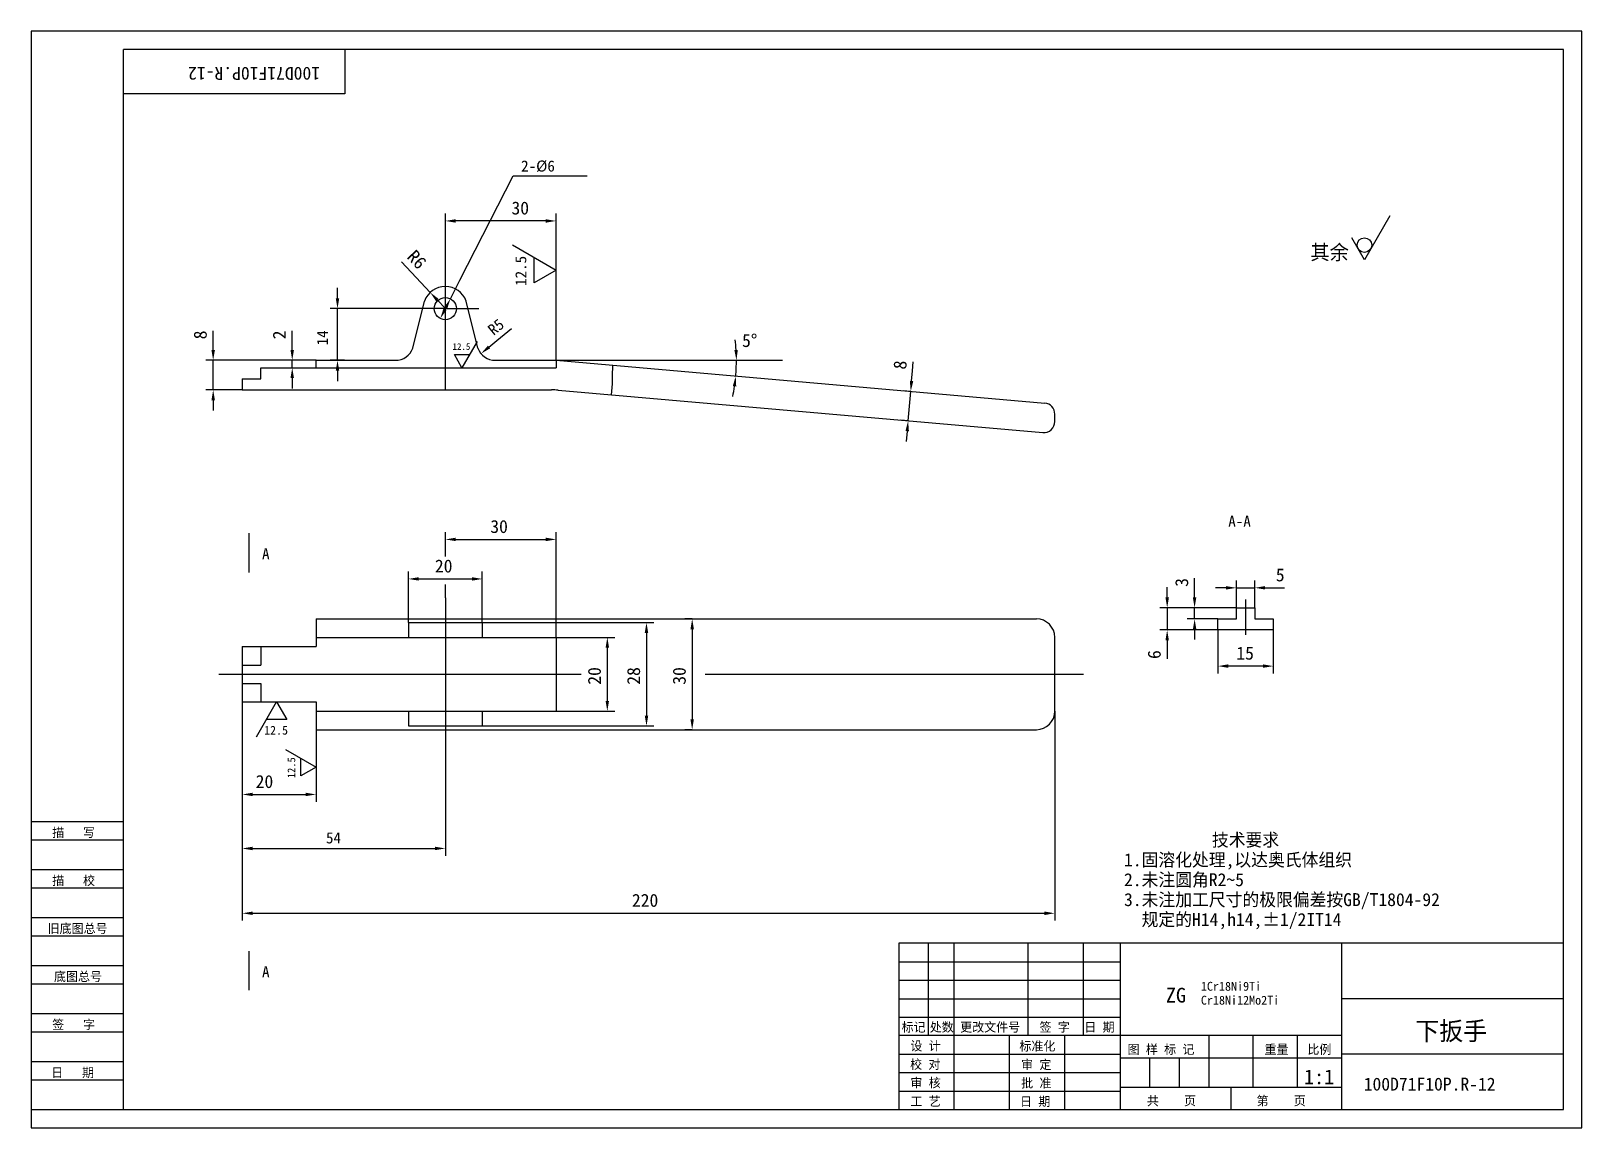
# Model space of a CAD drawing. Header units: metres. Extents: x 0 to 420, y 0 to 297.
import ezdxf

# ---------------------------------------------------------------- set-up
doc = ezdxf.new("R2010")
doc.units = ezdxf.units.M
for name, color, linetype in [('C', 6, 'Continuous'), ('D', 1, 'Continuous'), ('FL', 5, 'Continuous'), ('T', 7, 'Continuous'), ('TL', 4, 'Continuous')]:
    doc.layers.add(name, color=color, linetype=linetype)

# ---------------------------------------------------------------- blocks, each defined once
blk = doc.blocks.new('TUKUN3')
at = {"layer": 'FL'}
for p, q in [((0, 297), (0, 0)), ((420, 297), (0, 297)), ((420, 0), (420, 297)), ((0, 78), (25, 78)), ((0, 70), (25, 70)), ((0, 65), (25, 65)), ((0, 57), (25, 57)), ((0, 52), (25, 52)), ((243, 25), (243, 50)), ((250, 5), (250, 50)), ((270, 25), (270, 50)), ((285, 25), (285, 50)), ((0, 44), (25, 44)), ((235, 45), (295, 45)), ((0, 39), (25, 39)), ((235, 40), (295, 40)), ((235, 35), (295, 35)), ((0, 31), (25, 31)), ((235, 30), (295, 30)), ((0, 26), (25, 26)), ((280, 5), (280, 25)), ((0, 18), (25, 18)), ((235, 20), (295, 20)), ((0, 13), (25, 13)), ((235, 15), (295, 15)), ((235, 10), (295, 10)), ((0, 0), (420, 0))]:
    blk.add_line(p, q, dxfattribs=at)
at = {"layer": 'TL'}
for p, q in [((25, 5), (25, 292)), ((415, 292), (25, 292)), ((85, 292), (85, 280)), ((415, 5), (415, 292)), ((85, 280), (25, 280)), ((0, 83), (25, 83)), ((235, 50), (235, 5)), ((415, 50), (235, 50)), ((295, 5), (295, 50)), ((355, 5), (355, 50)), ((415, 35), (355, 35)), ((355, 25), (235, 25)), ((265, 5), (265, 25)), ((319, 11), (319, 25)), ((331, 11), (331, 25)), ((343, 11), (343, 25)), ((295, 19), (355, 19)), ((303, 11), (303, 19)), ((311, 11), (311, 19)), ((415, 20), (355, 20)), ((355, 11), (295, 11)), ((325, 5), (325, 11)), ((0, 5), (415, 5))]:
    blk.add_line(p, q, dxfattribs=at)
at = {"layer": 'T'}
for s, p in [('描   写', (5.74, 78.76)), ('描   校', (5.74, 65.76)), ('旧底图总号', (4.49, 52.76)), ('底图总号', (6.22, 39.76)), ('签   字', (5.74, 26.76)), ('标记', (235.75, 26.07)), ('处数', (243.38, 26.07)), ('更改文件号', (251.61, 26.07)), ('签 字', (273.1, 26.07)), ('日 期', (285.23, 26.07)), ('设 计', (238.14, 20.99)), ('标准化', (267.65, 20.93)), ('图 样 标 记', (296.95, 20.04)), ('重量', (334.03, 20.04)), ('比例', (345.64, 20.04)), ('校 对', (238.05, 15.99)), ('审 定', (268.13, 15.93)), ('日   期', (5.45, 13.76)), ('审 核', (238.14, 10.99)), ('批 准', (268.13, 10.93)), ('工 艺', (238.14, 5.99)), ('日 期', (267.84, 5.93)), ('共    页', (302.18, 6.13)), ('第    页', (331.9, 6.13))]:
    blk.add_text(s, height=2.5, dxfattribs=at).set_placement(p)

msp = doc.modelspace()

# ---------------------------------------------------------------- linework, layer by layer
at = {"layer": 'C'}
for p, q in [((112.2, 199.84), (112.2, 231.7)), ((112.2, 221.84), (92.45, 221.84)), ((112.2, 221.84), (121.24, 221.84)), ((112.2, 143.52), (112.2, 102.16)), ((328.9, 143.07), (328.9, 133.53)), ((50.85, 122.84), (148.99, 122.84)), ((182.58, 122.84), (285, 122.84))]:
    msp.add_line(p, q, dxfattribs=at)
at = {"layer": 'D'}
for p, q in [((116.12, 229.5), (130.58, 257.77)), ((130.58, 257.77), (150.58, 257.77)), ((112.2, 231.7), (112.2, 247.58)), ((139.4, 245.58), (115, 245.58)), ((142.2, 207.84), (142.2, 247.58)), ((367.93, 246.92), (361.1, 235.09)), ((361.1, 235.09), (357.68, 241)), ((130.37, 239.09), (142.2, 232.26)), ((136.28, 228.84), (136.28, 235.67)), ((104.26, 230.3), (100.31, 234.49)), ((142.2, 232.26), (136.28, 228.84)), ((82.99, 224.64), (82.99, 227.44)), ((108.09, 226.22), (104.26, 230.3)), ((113.57, 224.51), (116.12, 229.5)), ((110.01, 224.18), (112.2, 221.84)), ((92.45, 221.84), (80.99, 221.84)), ((82.99, 207.84), (82.99, 221.84)), ((112.29, 222.02), (112.11, 221.67)), ((49.33, 213.44), (49.33, 215.87)), ((70.74, 213.44), (70.74, 215.87)), ((126.17, 213.23), (130.08, 216.48)), ((49.33, 210.64), (49.33, 213.44)), ((70.74, 210.64), (70.74, 213.44)), ((120.78, 212.94), (116.69, 205.84)), ((124.01, 211.44), (126.17, 213.23)), ((68.74, 207.84), (47.33, 207.84)), ((49.33, 199.84), (49.33, 207.84)), ((77.2, 207.84), (68.74, 207.84)), ((70.74, 205.84), (70.74, 207.84)), ((84.91, 207.84), (80.99, 207.84)), ((116.69, 205.84), (114.64, 209.39)), ((114.64, 209.39), (118.73, 209.39)), ((142.2, 207.84), (203.48, 207.84)), ((238.7, 205.02), (238.91, 207.44)), ((70.74, 203.04), (70.74, 200.24)), ((82.99, 205.04), (82.99, 202.24)), ((238.46, 202.23), (238.7, 205.02)), ((57.2, 199.84), (47.33, 199.84)), ((238.22, 199.44), (236.22, 199.62)), ((237.52, 191.47), (238.22, 199.44)), ((49.33, 197.04), (49.33, 194.24)), ((237.52, 191.47), (235.53, 191.65)), ((237.27, 188.68), (237.03, 185.9)), ((59.02, 161.05), (59.02, 150.44)), ((112.2, 154.77), (112.2, 161.35)), ((142.2, 132.84), (142.2, 161.35)), ((115, 159.35), (139.4, 159.35)), ((102.2, 136.84), (102.2, 150.65)), ((105, 148.65), (119.4, 148.65)), ((112.2, 143.52), (112.2, 147.13)), ((122.2, 136.84), (122.2, 150.65)), ((315.1, 146.43), (315.1, 148.86)), ((326.4, 140.83), (326.4, 148.25)), ((331.4, 140.83), (331.4, 148.25)), ((307.67, 143.63), (307.67, 146.43)), ((315.1, 143.63), (315.1, 146.43)), ((323.6, 146.25), (320.8, 146.25)), ((326.4, 146.25), (331.4, 146.25)), ((334.2, 146.25), (337, 146.25)), ((337, 146.25), (339.43, 146.25)), ((313.1, 140.83), (305.67, 140.83)), ((307.67, 140.83), (307.67, 134.83)), ((326.4, 140.83), (313.1, 140.83)), ((315.1, 137.83), (315.1, 140.83)), ((122.2, 136.84), (168.67, 136.84)), ((179.04, 137.84), (177.04, 137.84)), ((179.04, 135.04), (179.04, 110.64)), ((321.4, 134.83), (305.67, 134.83)), ((321.4, 137.83), (313.1, 137.83)), ((315.1, 135.03), (315.1, 132.23)), ((321.4, 134.83), (321.4, 123.05)), ((336.4, 134.83), (336.4, 123.05)), ((142.2, 132.84), (158.06, 132.84)), ((166.67, 134.04), (166.67, 111.64)), ((307.67, 132.03), (307.67, 129.23)), ((156.06, 130.04), (156.06, 115.64)), ((307.67, 129.23), (307.67, 126.98)), ((333.6, 125.05), (324.2, 125.05)), ((57.2, 115.34), (57.2, 88.3)), ((61.06, 105.87), (66.52, 115.34)), ((66.52, 115.34), (69.26, 110.61)), ((69.26, 110.61), (63.79, 110.61)), ((142.2, 112.84), (158.06, 112.84)), ((277.24, 112.84), (277.24, 56.13)), ((77.2, 107.84), (77.2, 88.3)), ((122.2, 108.84), (168.67, 108.84)), ((179.04, 107.84), (177.04, 107.84)), ((68.92, 102.47), (77.2, 97.69)), ((112.2, 102.16), (112.2, 73.68)), ((73.06, 95.3), (73.06, 100.08)), ((77.2, 97.69), (73.06, 95.3)), ((57.2, 90.3), (57.2, 73.68)), ((60, 90.3), (74.4, 90.3)), ((60, 75.68), (109.4, 75.68)), ((57.2, 73.68), (57.2, 56.13)), ((60, 58.13), (274.44, 58.13)), ((59.02, 47.88), (59.02, 37.27))]:
    msp.add_line(p, q, dxfattribs=at)
msp.add_circle((361.1, 239.03), 1.97, dxfattribs=at)
for start, end in [(3.29, 6.57), (355, 0), (348.43, 351.71)]:
    msp.add_arc((142.2, 207.84), 48.82, start, end, dxfattribs=at)
for points in [[(115, 246.04), (115, 245.11), (112.2, 245.58)], [(139.4, 246.04), (139.4, 245.11), (142.2, 245.58)], [(82.53, 224.64), (83.46, 224.64), (82.99, 221.84)], [(109.67, 223.86), (110.35, 224.5), (108.09, 226.22)], [(112.71, 221.81), (111.87, 222.23), (113.57, 224.51)], [(112.52, 221.45), (111.69, 221.88), (110.83, 219.17)], [(48.86, 210.64), (49.8, 210.64), (49.33, 207.84)], [(70.27, 210.64), (71.2, 210.64), (70.74, 207.84)], [(124.31, 211.08), (123.72, 211.8), (121.86, 209.65)], [(191.4, 210.66), (190.47, 210.63), (191.02, 207.84)], [(70.27, 203.04), (71.2, 203.04), (70.74, 205.84)], [(82.53, 205.04), (83.46, 205.04), (82.99, 207.84)], [(190.04, 200.86), (190.97, 200.75), (190.83, 203.59)], [(237.99, 202.27), (238.92, 202.19), (238.22, 199.44)], [(48.86, 197.04), (49.8, 197.04), (49.33, 199.84)], [(236.81, 188.73), (237.74, 188.64), (237.52, 191.47)], [(115, 159.82), (115, 158.89), (112.2, 159.35)], [(139.4, 159.82), (139.4, 158.89), (142.2, 159.35)], [(105, 149.12), (105, 148.19), (102.2, 148.65)], [(119.4, 149.12), (119.4, 148.19), (122.2, 148.65)], [(307.21, 143.63), (308.14, 143.63), (307.67, 140.83)], [(314.63, 143.63), (315.56, 143.63), (315.1, 140.83)], [(323.6, 146.71), (323.6, 145.78), (326.4, 146.25)], [(334.2, 146.71), (334.2, 145.78), (331.4, 146.25)], [(166.2, 134.04), (167.14, 134.04), (166.67, 136.84)], [(178.57, 135.04), (179.51, 135.04), (179.04, 137.84)], [(307.21, 132.03), (308.14, 132.03), (307.67, 134.83)], [(314.63, 135.03), (315.56, 135.03), (315.1, 137.83)], [(155.6, 130.04), (156.53, 130.04), (156.06, 132.84)], [(324.2, 125.52), (324.2, 124.59), (321.4, 125.05)], [(333.6, 125.52), (333.6, 124.59), (336.4, 125.05)], [(155.6, 115.64), (156.53, 115.64), (156.06, 112.84)], [(166.2, 111.64), (167.14, 111.64), (166.67, 108.84)], [(178.57, 110.64), (179.51, 110.64), (179.04, 107.84)], [(60, 90.77), (60, 89.84), (57.2, 90.3)], [(74.4, 90.77), (74.4, 89.84), (77.2, 90.3)], [(60, 76.15), (60, 75.21), (57.2, 75.68)], [(109.4, 76.15), (109.4, 75.21), (112.2, 75.68)], [(60, 58.6), (60, 57.66), (57.2, 58.13)], [(274.44, 58.6), (274.44, 57.66), (277.24, 58.13)]]:
    msp.add_solid(points, dxfattribs=at)
at = {"layer": 'FL'}
for p, q in [((157.49, 206.51), (157.33, 203.51)), ((157.33, 203.51), (157.33, 201.45)), ((157.33, 201.45), (157.11, 198.51))]:
    msp.add_line(p, q, dxfattribs=at)
at = {"layer": 'TL'}
for p, q in [((103.39, 211.14), (106.56, 223.89)), ((121, 211.14), (117.84, 223.89)), ((62.2, 202.84), (62.2, 205.84)), ((62.2, 205.84), (142.2, 205.84)), ((77.2, 207.84), (98.69, 207.84)), ((77.2, 205.84), (77.2, 207.84)), ((125.71, 207.84), (142.2, 207.84)), ((142.2, 207.84), (274.5, 196.27)), ((142.2, 207.84), (142.2, 205.84)), ((57.2, 202.84), (62.2, 202.84)), ((57.2, 202.84), (57.2, 199.84)), ((57.2, 199.84), (140.98, 199.84)), ((142.72, 199.77), (273.97, 188.28)), ((277.24, 191.27), (277.24, 193.28)), ((326.4, 140.83), (331.4, 140.83)), ((326.4, 137.83), (326.4, 140.83)), ((331.4, 140.83), (331.4, 137.83)), ((77.2, 137.84), (272.24, 137.84)), ((77.2, 137.84), (77.2, 130.34)), ((102.2, 136.84), (102.2, 132.84)), ((102.2, 136.84), (122.2, 136.84)), ((122.2, 136.84), (122.2, 132.84)), ((321.4, 137.83), (326.4, 137.83)), ((321.4, 134.83), (321.4, 137.83)), ((336.4, 134.83), (321.4, 134.83)), ((331.4, 137.83), (336.4, 137.83)), ((336.4, 137.83), (336.4, 134.83)), ((57.2, 130.34), (77.2, 130.34)), ((57.2, 130.34), (57.2, 115.34)), ((62.2, 130.34), (62.2, 125.34)), ((77.2, 132.84), (142.2, 132.84)), ((142.2, 132.84), (142.2, 112.84)), ((277.24, 112.84), (277.24, 132.84)), ((57.2, 125.34), (62.2, 125.34)), ((57.2, 120.34), (62.2, 120.34)), ((62.2, 120.34), (62.2, 115.34)), ((57.2, 115.34), (77.2, 115.34)), ((77.2, 115.34), (77.2, 107.84)), ((77.2, 112.84), (142.2, 112.84)), ((102.2, 112.84), (102.2, 108.84)), ((122.2, 112.84), (122.2, 108.84)), ((77.2, 107.84), (272.24, 107.84)), ((102.2, 108.84), (122.2, 108.84))]:
    msp.add_line(p, q, dxfattribs=at)
msp.add_circle((112.2, 221.84), 3, dxfattribs=at)
for centre, radius, start, end in [((112.2, 221.84), 6, 19.9, 160.1), ((98.69, 212.84), 5, 270, 340.1), ((125.71, 212.84), 5, 199.9, 270), ((140.98, 179.84), 20, 85, 90), ((274.24, 193.28), 3, 0, 85), ((274.24, 191.27), 3, 265, 0), ((272.24, 132.84), 5, 0, 90), ((272.24, 112.84), 5, 270, 0)]:
    msp.add_arc(centre, radius, start, end, dxfattribs=at)

# ---------------------------------------------------------------- block references
at = {"layer": 'D'}
msp.add_blockref('TUKUN3', (0, 0), dxfattribs=at)

# ---------------------------------------------------------------- texts
for s, height, rotation, p in [('100D71F10P.R-12', 3.5, 180, (78.27, 287.25)), ('R6', 3.5, 313.22, (101.59, 235.69)), ('12.5', 2.98, 90, (134.13, 228.01)), ('R5', 3, 39.73, (125.28, 214.44)), ('8', 3.5, 90, (47.58, 213.53)), ('2', 3.5, 90, (68.99, 213.53)), ('14', 3, 90, (80.41, 211.88)), ('8', 3.5, 85, (236.97, 205.26)), ('3', 3.5, 90, (313.35, 146.52)), ('6', 3.5, 90, (305.92, 126.98)), ('20', 3.5, 90, (154.31, 120.01)), ('28', 3.5, 90, (164.92, 120.01)), ('30', 3.5, 90, (177.29, 120.01)), ('12.5', 2.08, 90, (71.55, 94.72))]:
    msp.add_text(s, height=height, rotation=rotation, dxfattribs=at).set_placement(p)
for s, height, p in [('2-%%C6', 3, (132.71, 258.95)), ('30', 3.5, (130.1, 247.33)), ('其余', 4, (346.46, 235.09)), ('5%%D', 3.5, (192.55, 211.45)), ('12.5', 1.78, (114.14, 210.68)), ('30', 3.5, (124.37, 161.1)), ('A-A', 3, (324.21, 162.76)), ('A', 3, (62.56, 153.97)), ('20', 3.5, (109.37, 150.4)), ('5', 3.5, (337.09, 148)), ('15', 3.5, (326.4, 126.8)), ('12.5', 2.38, (63.12, 106.5)), ('20', 3.5, (60.83, 92.05)), ('54', 3, (79.87, 77.05)), ('          技术要求', 3.5, (295.98, 76.25)), ('1.固溶化处理,以达奥氏体组织', 3.5, (295.98, 70.86)), ('2.未注圆角R2%%1265', 3.5, (295.98, 65.47)), ('220', 3.5, (162.72, 59.88)), ('3.未注加工尺寸的极限偏差按GB/T1804-92', 3.5, (295.98, 60.08)), ('  规定的H14,h14,%%P1/2IT14', 3.5, (295.98, 54.69)), ('A', 3, (62.56, 40.8)), ('ZG', 4, (307.33, 33.96)), ('1Cr18Ni9Ti', 2.4, (316.8, 37.16)), ('Cr18Ni12Mo2Ti', 2.4, (316.8, 33.4)), ('下扳手', 5, (374.84, 23.76)), ('1:1', 4, (344.73, 11.85)), ('100D71F10P.R-12', 3.5, (360.89, 10.13))]:
    msp.add_text(s, height=height, dxfattribs=at).set_placement(p)

doc.saveas('drawing.dxf')
